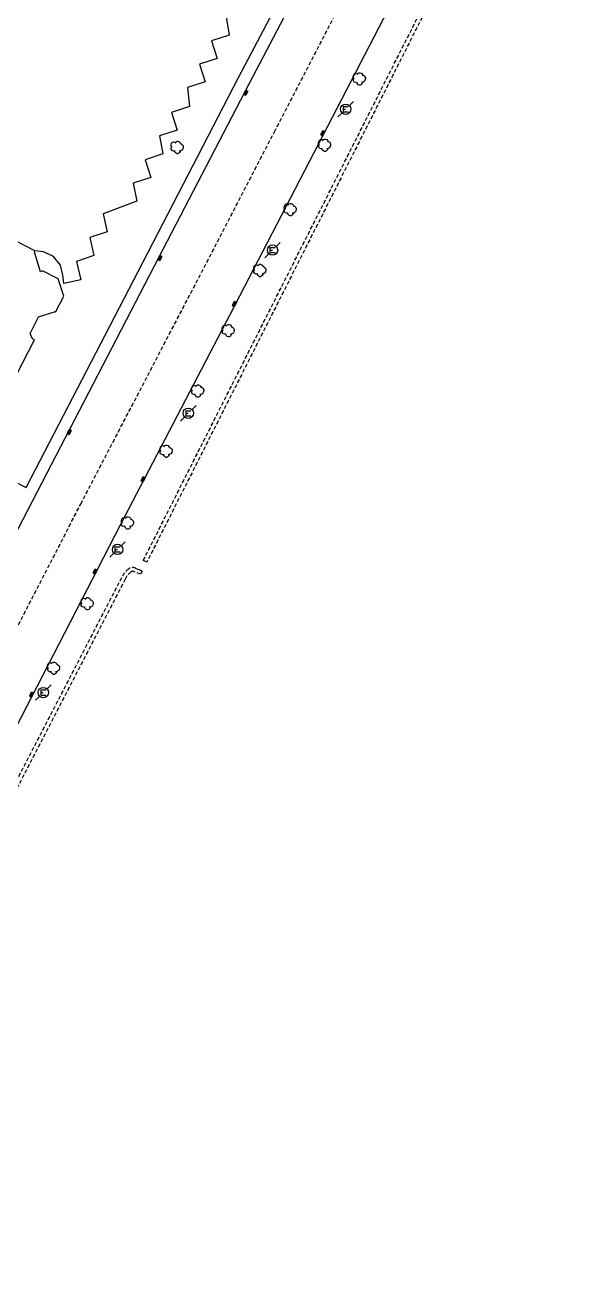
# Model space of a CAD drawing. Header units: millimetres. Extents: x 185000 to 186002, y 127000 to 128000.
# Drawn here: x 185139.3 to 185210.1, y 127398.8 to 127562.5 of the extents above; entities that cross this region are included whole.
import ezdxf

# ---------------------------------------------------------------- set-up
doc = ezdxf.new("R2010")
doc.units = ezdxf.units.MM
doc.linetypes.add('DASHED', pattern=[0.75, 0.5, -0.25])
doc.layers.get('0').update_dxf_attribs({"linetype": 'CONTINUOUS'})
for name, color, linetype in [('W0001', 6, 'DASHED'), ('W0008', 7, 'CONTINUOUS'), ('W0100', 7, 'CONTINUOUS'), ('W0112', 1, 'DASHED'), ('W0300', 7, 'CONTINUOUS'), ('W0334', 7, 'CONTINUOUS'), ('W0400', 7, 'CONTINUOUS'), ('W0471', 7, 'CONTINUOUS')]:
    doc.layers.add(name, color=color, linetype=linetype)

# ---------------------------------------------------------------- blocks, each defined once
blk = doc.blocks.new('T400')
for p, q in [((-0.15, 0.3), (0.15, 0.3)), ((-0.15, -0.25), (-0.15, 0.3)), ((-0.15, 0.15), (0.15, 0.15)), ((-0.15, 0), (0.15, 0)), ((0.15, 0.3), (0.15, -0.25)), ((-0.15, -0.15), (0.15, -0.15)), ((-0.15, -0.25), (-0.15, -0.3)), ((-0.15, -0.3), (0.15, -0.3)), ((0.15, -0.3), (0.15, -0.25))]:
    blk.add_line(p, q)
blk = doc.blocks.new('T471')
for p, q in [((-0.333334, 0.333334), (-0.333334, -0.333334)), ((-0.333334, 0.333334), (0.333334, 0.333334)), ((-0.333334, 0), (0, 0)), ((0.500001, 0.500001), (1.000002, 1.000002)), ((-0.500001, -0.500001), (-1.000002, -1.000002)), ((-0.333334, -0.333334), (0.333334, -0.333334))]:
    blk.add_line(p, q)
blk.add_ellipse((0, 0), major_axis=(0.471405, 0.471405), ratio=1, start_param=5.4977871438, end_param=11.780972451)
blk = doc.blocks.new('T300')
for p, q in [((-0.8, 0.51), (-0.86, 0.34)), ((-0.86, 0.34), (-0.86, 0.17)), ((-0.86, 0.17), (-0.74, 0.06)), ((-0.69, 0.63), (-0.8, 0.51)), ((-0.8, -0.06), (-0.74, 0.06)), ((-0.74, 0.06), (-0.69, 0.11)), ((-0.57, 0.69), (-0.69, 0.63)), ((-0.46, 0.69), (-0.57, 0.69)), ((-0.29, 0.63), (-0.46, 0.69)), ((-0.29, 0.63), (-0.17, 0.74)), ((-0.23, 0.57), (-0.29, 0.63)), ((-0.17, 0.74), (-0.06, 0.8)), ((-0.06, 0.8), (0.06, 0.8)), ((0.06, 0.8), (0.23, 0.74)), ((0.23, 0.74), (0.34, 0.63)), ((0.34, 0.63), (0.4, 0.51)), ((0.46, 0.46), (0.34, 0.46)), ((0.4, 0.51), (0.4, 0.46)), ((0.57, 0.4), (0.46, 0.46)), ((0.57, 0.4), (0.69, 0.29)), ((0.69, 0.29), (0.74, 0.17)), ((0.74, 0.06), (0.69, -0.17)), ((0.74, 0.17), (0.74, 0.06)), ((-0.8, -0.17), (-0.8, -0.06)), ((-0.8, -0.23), (-0.8, -0.17)), ((-0.74, -0.34), (-0.8, -0.23)), ((-0.69, -0.4), (-0.74, -0.34)), ((-0.51, -0.46), (-0.69, -0.4)), ((-0.4, -0.46), (-0.51, -0.46)), ((-0.4, -0.46), (-0.34, -0.46)), ((-0.34, -0.46), (-0.34, -0.4)), ((-0.34, -0.51), (-0.34, -0.46)), ((-0.29, -0.63), (-0.34, -0.51)), ((-0.17, -0.74), (-0.29, -0.63)), ((-0.06, -0.8), (-0.17, -0.74)), ((0.06, -0.8), (-0.06, -0.8)), ((0.17, -0.74), (0.06, -0.8)), ((0.23, -0.69), (0.17, -0.74)), ((0.29, -0.46), (0.23, -0.46)), ((0.29, -0.63), (0.23, -0.69)), ((0.46, -0.4), (0.29, -0.46)), ((0.34, -0.51), (0.29, -0.63)), ((0.34, -0.51), (0.34, -0.46)), ((0.57, -0.34), (0.46, -0.4)), ((0.63, -0.29), (0.57, -0.34)), ((0.69, -0.17), (0.63, -0.29))]:
    blk.add_line(p, q)

msp = doc.modelspace()

# ---------------------------------------------------------------- linework, layer by layer
at = {"layer": 'W0001'}
msp.add_lwpolyline([(185041.25, 127293.54), (185045.03, 127302.65), (185049, 127311.43), (185053.51, 127320.78), (185058.73, 127331.2), (185072.89, 127358.54), (185088.22, 127385.74), (185103.31, 127417.27), (185120.22, 127449.87), (185135.65, 127479.6), (185146.44, 127500.54), (185160.67, 127527.81), (185171.5, 127548.68), (185187.7, 127579.92)], dxfattribs=at)
at = {"layer": 'W0008'}
msp.add_lwpolyline([(185175.62, 127612.43), (185181.58, 127619.71, -0.128771), (185186.3, 127623.12, -0.34304), (185197.47, 127621.01, -0.266968), (185198.3, 127612.68), (185178.51, 127574.52), (185168.22, 127554.95), (185155.94, 127531.31), (185137.15, 127495.06), (185131.82, 127484.91), (185120.24, 127462.62), (185114.97, 127452.26), (185098.18, 127419.93), (185086.94, 127393.53, -0.132663), (185080.08, 127383.81, -0.214283), (185066.28, 127380.75, -0.164748), (185053.1, 127389.09, -0.199124), (185048.2, 127405.4)], format="xyb", dxfattribs=at)
msp.add_lwpolyline([(185046.62, 127291.35), (185050.36, 127300.34), (185054.25, 127308.97), (185058.72, 127318.22), (185063.9, 127328.57), (185078.04, 127355.88), (185092.01, 127382.88), (185108.07, 127413.89), (185125.36, 127447.2), (185140.81, 127476.93), (185151.59, 127497.87), (185165.81, 127525.13), (185176.65, 127546.01), (185192.79, 127577.13)], dxfattribs=at)
at = {"layer": 'W0100', "flags": 128}
msp.add_lwpolyline([(185134.27, 127509.78), (185140.48, 127521.78), (185140.21, 127521.92), (185139.89, 127522.59), (185141, 127524.75), (185143.16, 127525.44), (185143.2, 127525.34), (185144.26, 127527.42), (185143.51, 127529.65), (185141.5, 127530.7), (185141.24, 127530.57), (185140.45, 127533.11), (185140.52, 127533.29), (185131.64, 127537.88)], dxfattribs=at)
at = {"layer": 'W0112'}
msp.add_lwpolyline([(185296.93, 127615.76), (185288.82, 127621.48), (185273.33, 127632.33), (185258.1, 127643.19), (185247.96, 127650.48, 0.133712), (185242.63, 127650.47, 0.184828), (185237.8, 127646.85), (185227.04, 127631.02), (185215.62, 127610.85), (185206.88, 127594.59), (185190.95, 127564.17), (185154.99, 127493.02), (185154.54, 127493.25), (185190.5, 127564.4), (185206.44, 127594.82), (185215.19, 127611.09), (185226.61, 127631.29), (185237.39, 127647.13, -0.184638), (185242.49, 127650.95, -0.135968), (185248.18, 127650.94), (185258.39, 127643.6), (185273.61, 127632.74), (185289.11, 127621.89), (185297.22, 127616.17)], format="xyb", dxfattribs=at)
msp.add_lwpolyline([(185126.04, 127441.32), (185151.75, 127491.05, -0.112515), (185152.66, 127492.16, -0.283373), (185153.58, 127492.22), (185153.95, 127492.08), (185154.39, 127491.85), (185154.19, 127491.45), (185153.37, 127491.77, 0.294521), (185152.96, 127491.76, 0.111553), (185152.19, 127490.82), (185126.48, 127441.09)], format="xyb", close=True, dxfattribs=at)
at = {"layer": 'W0334'}
for points in [[(185136.04, 127504.4), (185139.38, 127502.68), (185154.49, 127531.8), (185166.87, 127555.7), (185177.41, 127575.78), (185186.09, 127592.33), (185186.25, 127593.38), (185186.02, 127594.41), (185185.41, 127595.31), (185184.39, 127596.12), (185182.22, 127597.54)], [(185165.24, 127563.57), (185165.66, 127561.19), (185163.36, 127560.46), (185164.09, 127558.17), (185161.8, 127557.44), (185162.54, 127555.15), (185160.25, 127554.42), (185160.5, 127551.95), (185158.19, 127551.2), (185158.93, 127548.92), (185156.65, 127548.18), (185157.08, 127545.82), (185154.78, 127545.08), (185155.52, 127542.8), (185153.23, 127542.06), (185153.72, 127539.72), (185149.33, 127538.09), (185149.87, 127535.75), (185147.6, 127535.02), (185148.16, 127532.68), (185145.88, 127531.9), (185146.44, 127529.56), (185144.26, 127529.06), (185144.13, 127530.16), (185143.82, 127531.43), (185142.91, 127532.57), (185141.61, 127533.15), (185140.52, 127533.29)]]:
    msp.add_lwpolyline(points, dxfattribs=at)

# ---------------------------------------------------------------- block references
at = {"layer": 'W0300'}
for p in [(185182.53, 127555.52), (185158.96, 127546.66), (185178.04, 127546.95), (185173.59, 127538.62), (185169.65, 127530.75), (185165.57, 127522.96), (185161.61, 127515.15), (185157.52, 127507.37), (185152.53, 127498.08), (185147.32, 127487.64), (185142.97, 127479.3)]:
    msp.add_blockref('T300', p, dxfattribs=at)
at = {"layer": 'W0400'}
for p, rotation in [((185167.78, 127553.75), 331.6057831501265), ((185177.76, 127548.51), 332.5892165457759), ((185156.67, 127532.35), 152.5634769738962), ((185166.32, 127526.43), 332.5639219833767), ((185144.97, 127509.84), 152.6019007826832), ((185154.51, 127503.75), 332.4422747488896), ((185148.31, 127491.8), 332.7526345680464), ((185140.09, 127475.9), 332.5575784142778)]:
    msp.add_blockref('T400', p, dxfattribs=dict(at, rotation=rotation))
at = {"layer": 'W0471'}
for p in [(185180.72, 127551.61), (185171.26, 127533.39), (185160.36, 127512.28), (185151.21, 127494.67), (185141.6, 127476.15)]:
    msp.add_blockref('T471', p, dxfattribs=at)

doc.saveas('drawing.dxf')
